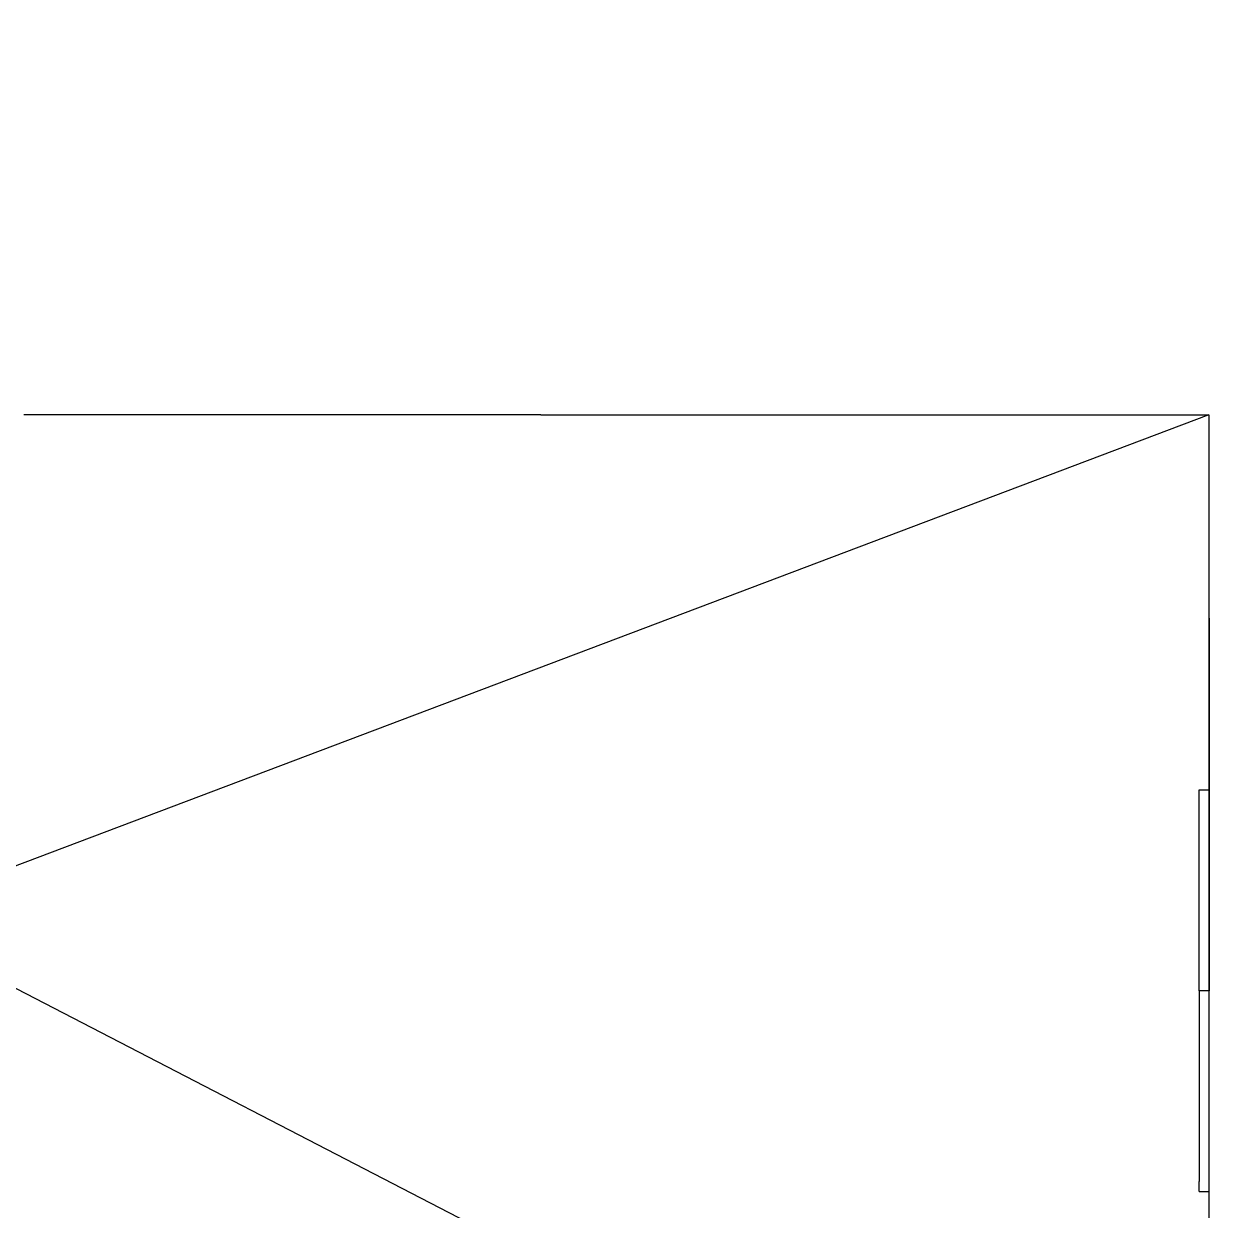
# Model space of a CAD drawing. Header units: millimetres. Extents: x -79796 to 428529, y -36333 to 94467.
# Drawn here: x 125049 to 136854, y 21920 to 33732 of the extents above; entities that cross this region are included whole.
import ezdxf

# ---------------------------------------------------------------- set-up
doc = ezdxf.new("R2010")
doc.units = ezdxf.units.MM
doc.layers.add('Make2D$Visible$ClippingPlaneIntersections$Default', color=7, linetype='Continuous')
doc.layers.add('Make2D$Visible$Curves$balconies', color=2, linetype='Continuous', true_color=0xffff00)
doc.layers.add('slabs', color=5, linetype='Continuous', true_color=0x0000ff)

msp = doc.modelspace()

# ---------------------------------------------------------------- linework, layer by layer
for p, q in [((106393, 33732), (136616, 18107)), ((136849, 29839), (105863, 18128)), ((136854, 26105), (136852, 26560))]:
    msp.add_line(p, q)
at = {"layer": 'Make2D$Visible$ClippingPlaneIntersections$Default'}
for p, q in [((136754, 24105), (136754, 26105)), ((136754, 26105), (136854, 26105)), ((136854, 26105), (136854, 24105)), ((136854, 24105), (136754, 24105)), ((136754, 24105), (136754, 22205)), ((136854, 22105), (136854, 24105)), ((136754, 22105), (136754, 22205)), ((136754, 22105), (136854, 22105))]:
    msp.add_line(p, q, dxfattribs=at)
at = {"layer": 'Make2D$Visible$Curves$balconies'}
msp.add_line((136854, 27814), (136854, 26105), dxfattribs=at)
at = {"layer": 'slabs'}
for points in [[(127558, 29839), (125049, 29839)], [(130199, 29839), (127558, 29839)], [(130199, 29839), (136849, 29839)], [(136849, 29839), (136849, 18107)]]:
    msp.add_lwpolyline(points, dxfattribs=at)

doc.saveas('drawing.dxf')
